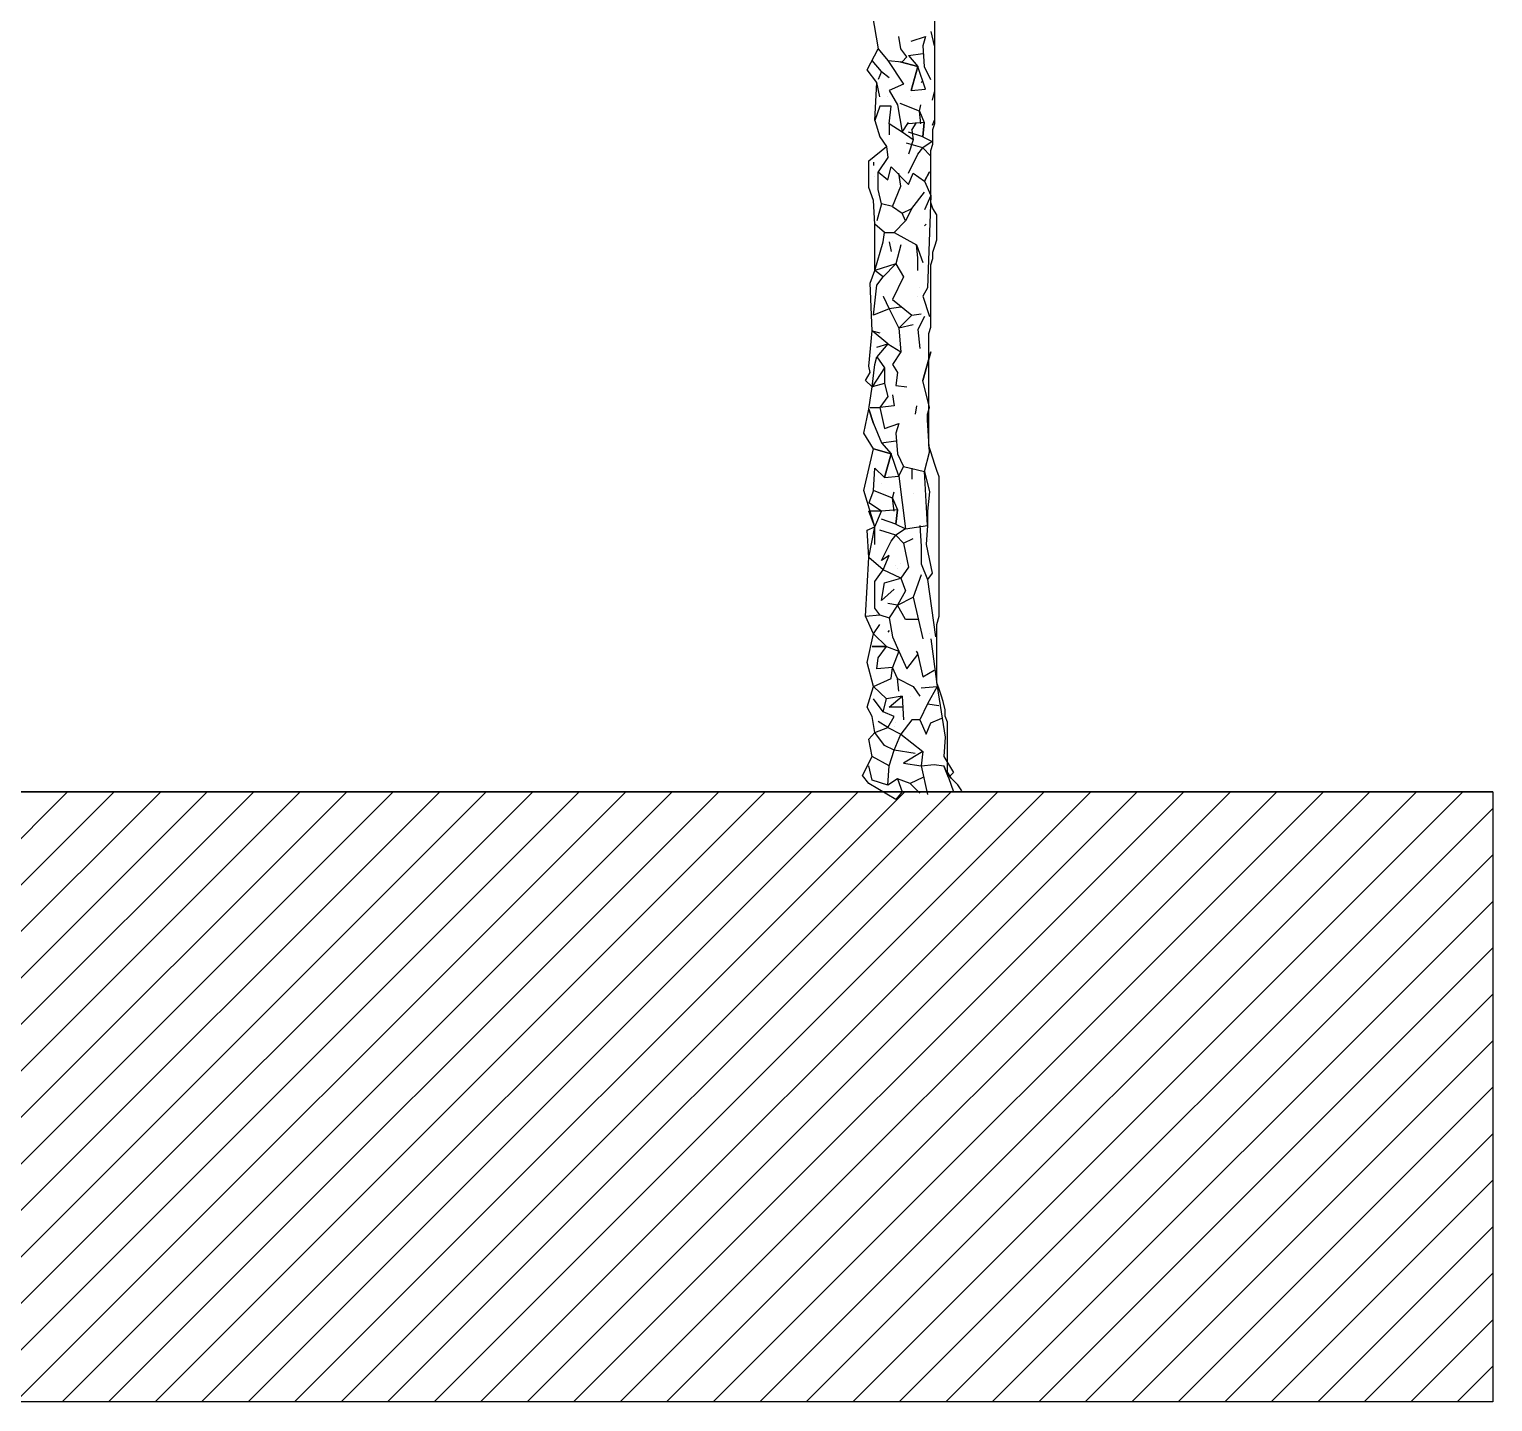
# Model space of a CAD drawing. Header units: inches. Extents: x -902 to 12417, y -2973 to 6117.
# Drawn here: x 1369 to 1925, y -2807 to -2285 of the extents above; entities that cross this region are included whole.
import ezdxf

# ---------------------------------------------------------------- set-up
doc = ezdxf.new("R2010")
doc.units = ezdxf.units.IN
doc.header["$MEASUREMENT"] = 0
doc.layers.add('pino marittimo', color=7, linetype='Continuous')

# ---------------------------------------------------------------- blocks, each defined once
blk = doc.blocks.new('alberello')
at = {"layer": 'pino marittimo'}
for p, q in [((152.8933, -4.479), (152.9169, -4.6116)), ((153.1168, -4.5462), (153.1296, -4.6007)), ((152.8751, -4.6916), (152.9169, -4.6116)), ((152.9169, -4.6116), (152.9533, -4.6553)), ((153.0023, -4.6116), (152.9951, -4.5644)), ((153.026, -4.6425), (153.0023, -4.6116)), ((153.0423, -4.5826), (153.0968, -4.5644)), ((153.0968, -4.5644), (153.0859, -4.6007)), ((153.0859, -4.6007), (153.0914, -4.6789)), ((152.9296, -4.6971), (152.8933, -4.6553)), ((152.9533, -4.6553), (153.0078, -4.6607)), ((152.9533, -4.6553), (153.0132, -4.7461)), ((153.0678, -4.6789), (153.0005, -4.6607)), ((153.0005, -4.6607), (153.0678, -4.6789)), ((153.0078, -4.6607), (153.026, -4.6425)), ((153.0314, -4.6371), (153.0859, -4.6298)), ((153.0314, -4.6371), (153.0678, -4.6789)), ((152.9115, -4.7389), (152.8751, -4.6916)), ((152.9296, -4.6971), (152.9169, -4.728)), ((152.9296, -4.6971), (152.9296, -4.6971)), ((152.9296, -4.6971), (152.9587, -4.7207)), ((153.0423, -4.7698), (153.0678, -4.6789)), ((153.0678, -4.6789), (153.0423, -4.7698)), ((153.0968, -4.7643), (153.0678, -4.6789)), ((153.0914, -4.6789), (153.115, -4.728)), ((152.9042, -4.8843), (152.9115, -4.7389)), ((152.9224, -4.7934), (152.9115, -4.7389)), ((153.0132, -4.7461), (152.9587, -4.7698)), ((152.9587, -4.7698), (152.9896, -4.8243)), ((153.0423, -4.7698), (153.0968, -4.7643)), ((153.0859, -4.7334), (153.0805, -4.7389)), ((153.1296, -4.7752), (153.1223, -4.8061)), ((152.9224, -4.8297), (152.9042, -4.8843)), ((152.966, -4.8297), (152.9224, -4.8297)), ((152.9533, -4.7934), (152.9533, -4.7934)), ((152.9587, -4.897), (152.966, -4.8297)), ((152.9896, -4.8243), (153.0078, -4.9279)), ((153.0732, -4.8479), (153.0005, -4.8188)), ((153.0387, -4.7934), (153.0387, -4.7934)), ((153.0732, -4.8479), (153.0787, -4.8243)), ((152.9042, -4.8843), (152.9224, -4.946)), ((153.0078, -4.9279), (153.0314, -4.8915)), ((153.0914, -4.8915), (153.0314, -4.897)), ((153.0441, -4.9206), (153.0623, -4.8915)), ((153.0787, -4.897), (153.0732, -4.8479)), ((153.0732, -4.8479), (153.0914, -4.8915)), ((153.0859, -4.946), (153.0914, -4.8915)), ((153.0914, -4.8915), (153.0859, -4.946)), ((153.1296, -4.8843), (153.1223, -4.9024)), ((152.9224, -4.946), (152.9478, -4.9824)), ((153.0078, -4.9279), (152.9587, -4.897)), ((152.9587, -4.897), (152.9587, -4.9388)), ((153.0496, -4.9569), (153.0078, -4.9279)), ((153.0859, -4.946), (153.0314, -4.9279)), ((153.0441, -4.9206), (153.0496, -4.9569)), ((153.0859, -4.946), (153.1223, -4.9642)), ((152.8806, -5.0369), (152.9478, -4.9824)), ((152.9478, -4.9824), (152.9533, -5.0242)), ((153.0859, -4.9878), (153.0241, -4.9697)), ((153.0496, -4.9569), (153.0314, -5.0115)), ((153.0678, -5.0115), (153.0859, -4.9878)), ((153.1223, -4.9642), (153.0859, -4.9878)), ((153.0859, -4.9878), (153.115, -5.0187)), ((152.8806, -5.1387), (152.8806, -5.0369)), ((152.8987, -5.0424), (152.8987, -5.0551)), ((152.9533, -5.0242), (152.9169, -5.0787)), ((152.9533, -5.1096), (152.966, -5.0605)), ((152.966, -5.0605), (153.0314, -5.1278)), ((153.0314, -5.0842), (153.0678, -5.0115)), ((152.9042, -5.0969), (152.9042, -5.0969)), ((152.9169, -5.0787), (152.9533, -5.1096)), ((152.9169, -5.146), (152.9169, -5.0787)), ((153.0023, -5.1332), (152.9951, -5.0842)), ((153.0314, -5.1278), (153.0496, -5.0842)), ((153.0496, -5.0842), (153.0932, -5.1151)), ((153.0932, -5.1151), (153.1114, -5.0787)), ((153.1114, -5.0787), (153.0932, -5.1151)), ((153.0932, -5.1151), (153.1168, -5.1696)), ((152.8987, -5.1878), (152.8806, -5.1387)), ((152.9296, -5.2005), (152.9169, -5.146)), ((152.9714, -5.2114), (153.0023, -5.1332)), ((153.0441, -5.2187), (153.0932, -5.1569)), ((153.1168, -5.1696), (153.0932, -5.2241)), ((153.1168, -5.1696), (153.1041, -5.5204)), ((152.9042, -5.2786), (152.8987, -5.1878)), ((152.9296, -5.2005), (152.9115, -5.2659)), ((152.9714, -5.2114), (152.9296, -5.2005)), ((152.9714, -5.2114), (153.0078, -5.2368)), ((153.0078, -5.2368), (153.0441, -5.2187)), ((153.0441, -5.2187), (153.0205, -5.2659)), ((152.9042, -5.4549), (152.9042, -5.2786)), ((152.9405, -5.3095), (152.9042, -5.2786)), ((153.0205, -5.2659), (152.9769, -5.3095)), ((153.0205, -5.2659), (153.0078, -5.2368)), ((153.0987, -5.2786), (153.0932, -5.2841)), ((152.9351, -5.3459), (152.9405, -5.3095)), ((152.9405, -5.3095), (152.9769, -5.3095)), ((152.9769, -5.3095), (153.0623, -5.3568)), ((152.9042, -5.4549), (152.9351, -5.3459)), ((152.9587, -5.3459), (152.966, -5.3822)), ((152.9714, -5.3459), (152.9714, -5.3459)), ((153.0023, -5.3568), (152.9842, -5.4295)), ((153.0678, -5.4059), (153.0623, -5.3568)), ((153.0623, -5.3568), (153.0859, -5.424)), ((152.9842, -5.4295), (152.9042, -5.4549)), ((152.9351, -5.4786), (152.9842, -5.4295)), ((152.9842, -5.4295), (153.0132, -5.4786)), ((153.0678, -5.4549), (153.0678, -5.4059)), ((152.886, -5.5022), (152.9042, -5.4549)), ((152.8933, -5.6839), (152.886, -5.5022)), ((152.9351, -5.4786), (152.9042, -5.4549)), ((152.9115, -5.5095), (152.9351, -5.4786)), ((153.0132, -5.4786), (152.9714, -5.564)), ((152.8987, -5.624), (152.9115, -5.5095)), ((152.9351, -5.5513), (152.9351, -5.5513)), ((152.9351, -5.5513), (152.9587, -5.6003)), ((153.0678, -5.5513), (153.0678, -5.5513)), ((153.075, -5.5204), (153.075, -5.5204)), ((153.1041, -5.5204), (153.0859, -5.5513)), ((153.0859, -5.5513), (153.1114, -5.6294)), ((152.9587, -5.6003), (152.8987, -5.624)), ((153.0023, -5.5931), (152.9587, -5.6003)), ((152.9587, -5.6003), (152.9951, -5.673)), ((152.9714, -5.564), (153.0441, -5.624)), ((153.0441, -5.624), (152.9951, -5.673)), ((153.0496, -5.6603), (152.9951, -5.673)), ((152.9951, -5.673), (153.0023, -5.7639)), ((153.0441, -5.624), (153.0805, -5.6185)), ((153.0932, -5.6294), (153.0678, -5.6785)), ((152.8806, -5.8184), (152.8933, -5.6839)), ((152.9533, -5.733), (152.8933, -5.6839)), ((152.8933, -5.6839), (152.9224, -5.6912)), ((153.0678, -5.6785), (153.075, -5.7512)), ((152.9042, -5.8111), (152.9115, -5.7821)), ((152.9115, -5.7457), (152.9533, -5.733)), ((152.9533, -5.733), (152.9115, -5.7821)), ((152.9115, -5.7821), (152.9405, -5.8239)), ((152.9533, -5.733), (153.0023, -5.7639)), ((153.0023, -5.7639), (152.9714, -5.8111)), ((153.0859, -5.8729), (153.1168, -5.7639)), ((153.1168, -5.7639), (153.0859, -5.8729)), ((152.886, -5.842), (152.8806, -5.8184)), ((152.8933, -5.8966), (152.9042, -5.8111)), ((152.9405, -5.8239), (152.8933, -5.8966)), ((152.9405, -5.8239), (152.9405, -5.8838)), ((152.9714, -5.8111), (152.9896, -5.842)), ((152.8678, -5.8729), (152.886, -5.842)), ((152.8933, -5.8966), (152.8678, -5.8729)), ((152.9405, -5.8838), (152.8933, -5.8966)), ((152.9405, -5.8838), (152.9533, -5.9329)), ((152.9896, -5.842), (152.9842, -5.8911)), ((152.9842, -5.8911), (153.026, -5.8966)), ((153.1114, -5.9747), (153.0859, -5.8729)), ((152.8806, -5.982), (152.8933, -5.8966)), ((152.9533, -5.9329), (152.9224, -5.9747)), ((152.9714, -5.9275), (152.9769, -5.9693)), ((152.8624, -6.0729), (152.8806, -5.982)), ((152.8987, -6.0365), (152.8806, -5.982)), ((152.8806, -5.982), (152.8987, -6.0365)), ((152.886, -5.9747), (152.9224, -5.9747)), ((152.9769, -5.9693), (152.9224, -5.9747)), ((152.9224, -5.9747), (152.9405, -6.0547)), ((153.0623, -5.9693), (153.0569, -6.0002)), ((153.1041, -6.0002), (153.1114, -5.9747)), ((153.1041, -6.0238), (153.1041, -6.0002)), ((152.8987, -6.0365), (152.9296, -6.1092)), ((152.9405, -6.0547), (152.9951, -6.0365)), ((152.9951, -6.0365), (152.9842, -6.0729)), ((153.1114, -6.1456), (153.1041, -6.0238)), ((152.8987, -6.1328), (152.8624, -6.0729)), ((152.9296, -6.1092), (152.9842, -6.1019)), ((152.9296, -6.1092), (152.966, -6.151)), ((152.9842, -6.0729), (152.9896, -6.151)), ((152.8624, -6.291), (152.8987, -6.1328)), ((152.966, -6.151), (152.8987, -6.1328)), ((152.8987, -6.1328), (152.966, -6.151)), ((152.9405, -6.2419), (152.966, -6.151)), ((152.966, -6.151), (152.9405, -6.2419)), ((152.9951, -6.2364), (152.966, -6.151)), ((152.9896, -6.151), (153.0132, -6.2001)), ((153.0932, -6.2183), (153.1114, -6.1456)), ((152.8987, -6.291), (152.9042, -6.2055)), ((152.9042, -6.2055), (152.9405, -6.2419)), ((152.9951, -6.2364), (153.0132, -6.2001)), ((153.0132, -6.2001), (153.0932, -6.2183)), ((153.0441, -6.2055), (153.0441, -6.2473)), ((153.0932, -6.2183), (153.1114, -6.2964)), ((153.1041, -6.4236), (153.0932, -6.2183)), ((152.9296, -6.2655), (152.9296, -6.2655)), ((152.9405, -6.2419), (152.9951, -6.2364)), ((152.9951, -6.2364), (153.0205, -6.4363)), ((152.9042, -6.4291), (152.8624, -6.291)), ((152.8987, -6.291), (152.8806, -6.3382)), ((152.9296, -6.3691), (152.8806, -6.3382)), ((152.9714, -6.32), (152.8987, -6.291)), ((152.8987, -6.291), (152.8987, -6.291)), ((152.9714, -6.32), (152.9769, -6.2964)), ((152.9769, -6.3691), (152.9714, -6.32)), ((152.9714, -6.32), (152.9896, -6.3637)), ((153.0496, -6.3019), (153.0496, -6.3019)), ((153.1114, -6.2964), (153.1041, -6.3691)), ((152.9296, -6.3691), (152.8806, -6.3691)), ((152.9042, -6.4291), (152.8806, -6.3691)), ((152.9042, -6.4291), (152.9296, -6.3691)), ((152.9896, -6.3637), (152.9296, -6.3691)), ((152.9842, -6.4182), (152.9896, -6.3637)), ((152.9896, -6.3637), (152.9842, -6.4182)), ((153.1041, -6.3691), (153.1041, -6.4236)), ((152.8751, -6.4418), (152.9042, -6.4291)), ((152.8806, -6.5454), (152.8751, -6.4418)), ((152.8806, -6.5454), (152.9042, -6.4291)), ((152.9042, -6.4963), (152.9042, -6.4291)), ((152.9842, -6.46), (152.9224, -6.4418)), ((152.9842, -6.4182), (152.9296, -6.4)), ((152.9842, -6.4182), (153.0205, -6.4363)), ((153.0205, -6.4363), (152.9842, -6.46)), ((153.0205, -6.4363), (153.1041, -6.4236)), ((153.075, -6.4236), (153.0805, -6.5018)), ((153.1041, -6.4236), (153.0987, -6.4963)), ((152.9296, -6.5563), (152.966, -6.4836)), ((152.966, -6.4836), (152.9842, -6.46)), ((152.9842, -6.46), (153.0132, -6.4909)), ((153.0132, -6.4909), (153.0496, -6.4727)), ((153.0132, -6.4909), (153.0205, -6.5272)), ((153.0132, -6.4909), (153.0205, -6.5272)), ((153.0805, -6.5018), (153.0805, -6.569)), ((153.0987, -6.4963), (153.1223, -6.6054)), ((153.1114, -6.4781), (153.1114, -6.4781)), ((152.8678, -6.7689), (152.8806, -6.5454)), ((152.9351, -6.5926), (152.8806, -6.5454)), ((152.9587, -6.5381), (152.9296, -6.5563)), ((152.9351, -6.5926), (152.9587, -6.5381)), ((153.0205, -6.5272), (153.0314, -6.5817)), ((152.9042, -6.6363), (152.9351, -6.5926)), ((153.0023, -6.6235), (152.9351, -6.5926)), ((152.9842, -6.5745), (152.9842, -6.5745)), ((152.9896, -6.5872), (152.9896, -6.5872)), ((153.0023, -6.569), (153.0023, -6.569)), ((153.0314, -6.5817), (153.0023, -6.6235)), ((153.0805, -6.6108), (153.0496, -6.6962)), ((153.0805, -6.569), (153.1041, -6.629)), ((153.1223, -6.6054), (153.1041, -6.629)), ((152.9042, -6.738), (152.9042, -6.6363)), ((152.9296, -6.709), (152.9405, -6.6417)), ((152.9296, -6.709), (152.9769, -6.6653)), ((152.9405, -6.6417), (153.0023, -6.6235)), ((153.0205, -6.6726), (152.9896, -6.7271)), ((153.0023, -6.6235), (153.0205, -6.6726)), ((153.1041, -6.629), (153.135, -6.8471)), ((152.9896, -6.7271), (152.9533, -6.7199)), ((152.9896, -6.7271), (152.9587, -6.7744)), ((152.9896, -6.7271), (153.0496, -6.6962)), ((153.0205, -6.7817), (152.9896, -6.7271)), ((153.0496, -6.6962), (153.0859, -6.8544)), ((152.8678, -6.7689), (152.9224, -6.7635)), ((152.8987, -6.8362), (152.8678, -6.7689)), ((152.9224, -6.7635), (152.9042, -6.738)), ((152.9224, -6.7635), (152.9587, -6.7744)), ((152.9587, -6.7744), (152.9714, -6.8471)), ((153.0678, -6.7817), (153.0205, -6.7817)), ((152.8751, -6.9452), (152.8987, -6.8362)), ((152.8987, -6.8362), (152.9224, -6.7998)), ((152.9478, -6.8834), (152.8987, -6.8362)), ((152.9587, -6.8235), (152.9533, -6.8289)), ((153.1114, -6.8362), (153.1114, -6.8362)), ((152.9478, -6.8834), (152.8933, -6.8834)), ((152.8933, -6.8834), (152.9478, -6.8834)), ((152.9169, -6.9271), (152.9478, -6.8834)), ((152.9478, -6.8834), (152.9951, -6.9016)), ((152.9714, -6.8471), (152.9951, -6.9016)), ((153.1168, -6.8544), (153.1405, -7.0361)), ((152.8987, -7.0361), (152.8751, -6.9452)), ((152.9115, -6.9689), (152.9169, -6.9271)), ((152.9951, -6.9016), (152.9714, -6.9634)), ((152.9769, -6.9507), (152.9769, -6.9507)), ((152.9951, -6.9016), (153.026, -6.9689)), ((153.026, -6.9689), (153.0678, -6.9143)), ((153.0678, -6.9089), (153.0623, -6.9016)), ((153.0678, -6.9143), (153.0678, -6.9089)), ((153.0678, -6.9143), (153.0859, -6.9998)), ((152.8987, -7.0361), (152.966, -7.0052)), ((152.9714, -6.9634), (152.9115, -6.9689)), ((152.966, -7.0052), (152.9714, -6.9634)), ((152.9896, -7.0052), (152.9714, -6.9634)), ((152.9896, -7.0052), (153.0496, -7.0361)), ((152.9951, -7.0543), (152.9896, -7.0052)), ((153.0859, -6.9998), (153.1296, -6.9743)), ((152.8751, -7.1143), (152.8987, -7.0361)), ((152.9478, -7.0834), (152.8987, -7.0361)), ((153.0496, -7.0361), (153.075, -7.0725)), ((153.0805, -7.0416), (153.1405, -7.0361)), ((153.0805, -7.0416), (153.1405, -7.0361)), ((153.0805, -7.0416), (153.0805, -7.0416)), ((153.1405, -7.0361), (153.1041, -7.1015)), ((153.1405, -7.0361), (153.1714, -7.2288)), ((152.8933, -7.1506), (152.8751, -7.1143)), ((152.9351, -7.1324), (152.8987, -7.0834)), ((152.9351, -7.1324), (152.9478, -7.0834)), ((153.0078, -7.0725), (152.9478, -7.0834)), ((152.9587, -7.1143), (153.0078, -7.0725)), ((153.0078, -7.1143), (152.9587, -7.1143)), ((153.0078, -7.0725), (153.0132, -7.1633)), ((153.0387, -7.0725), (153.0387, -7.0725)), ((153.1041, -7.1015), (153.075, -7.1633)), ((153.1041, -7.1015), (153.1477, -7.1088)), ((152.9042, -7.2106), (152.8933, -7.1506)), ((152.9533, -7.1924), (152.9169, -7.1688)), ((152.9769, -7.1506), (152.9351, -7.1324)), ((152.9533, -7.1924), (152.9769, -7.1506)), ((152.9842, -7.1742), (152.9842, -7.1742)), ((153.0441, -7.1633), (153.0023, -7.2178)), ((153.075, -7.1633), (153.0441, -7.1633)), ((153.075, -7.1633), (153.0987, -7.2178)), ((153.0987, -7.2178), (153.1168, -7.1742)), ((153.1168, -7.1742), (153.1586, -7.1561)), ((152.8806, -7.236), (152.9042, -7.2106)), ((152.9042, -7.2106), (152.9533, -7.1924)), ((152.9405, -7.2597), (152.9042, -7.2106)), ((152.9533, -7.1924), (153.0023, -7.2178)), ((152.9769, -7.187), (152.9769, -7.187)), ((152.9769, -7.2778), (153.0023, -7.2178)), ((153.0023, -7.2178), (153.0859, -7.2833)), ((153.1714, -7.2288), (153.1659, -7.3015)), ((152.8933, -7.3015), (152.8806, -7.236)), ((152.9769, -7.2778), (152.9405, -7.2597)), ((152.9587, -7.3378), (152.9769, -7.2778)), ((153.0569, -7.2905), (152.9769, -7.2778)), ((153.0859, -7.2833), (153.0132, -7.3269)), ((153.0859, -7.2833), (153.0805, -7.3378)), ((153.0859, -7.2833), (153.0805, -7.3378)), ((152.8569, -7.3742), (152.8933, -7.3015)), ((152.8933, -7.3923), (152.8806, -7.3378)), ((152.9587, -7.3378), (152.8933, -7.3015)), ((152.9533, -7.4105), (152.9587, -7.3378)), ((153.0132, -7.3269), (153.0805, -7.3378)), ((153.0805, -7.3378), (153.1296, -7.3323)), ((153.0805, -7.3378), (153.1041, -7.4468)), ((153.1296, -7.3323), (153.1659, -7.3378)), ((153.1659, -7.3015), (153.2023, -7.3632)), ((153.1659, -7.3378), (153.1841, -7.3814)), ((153.1841, -7.3814), (153.1659, -7.3378)), ((152.8806, -7.405), (152.8569, -7.3742)), ((152.9533, -7.4105), (152.8933, -7.3923)), ((152.9896, -7.3869), (152.9533, -7.4105)), ((153.0387, -7.405), (152.9896, -7.3869)), ((152.9896, -7.3869), (153.0078, -7.4359)), ((153.0859, -7.3814), (153.0387, -7.405)), ((153.2023, -7.3632), (153.1841, -7.3814)), ((153.1841, -7.3814), (153.2023, -7.4359)), ((152.9842, -7.465), (152.8806, -7.405)), ((153.0078, -7.4359), (152.9842, -7.465)), ((153.2023, -7.4359), (153.0078, -7.4359)), ((153.0387, -7.405), (153.075, -7.4414))]:
    blk.add_line(p, q, dxfattribs=at)
blk.add_lwpolyline([(153.2351, -7.433), (153.2193, -7.4092), (153.1955, -7.3855), (153.1797, -7.3618), (153.1797, -7.172), (153.1718, -7.1483), (153.1718, -7.1246), (153.1639, -7.093), (153.156, -7.0692), (153.1481, -7.0455), (153.1401, -7.0218), (153.1401, -6.8004), (153.1481, -6.7688), (153.1481, -6.239), (153.1401, -6.2153), (153.1322, -6.1916), (153.1243, -6.1679), (153.1164, -6.1441), (153.1085, -6.1204), (153.1085, -5.6934), (153.1164, -5.6697), (153.1164, -5.4325), (153.1243, -5.4088), (153.1243, -5.3851), (153.1322, -5.3613), (153.1401, -5.3376), (153.1401, -5.2427), (153.1243, -5.219), (153.1164, -5.1953), (153.1164, -4.9976), (153.1243, -4.9739), (153.1243, -4.9186), (153.1322, -4.8948), (153.129, -3.2198)], dxfattribs=at)

msp = doc.modelspace()

# ---------------------------------------------------------------- hatches: boundary and pattern name
at = {"ltscale": 0.5}
h = msp.add_hatch(dxfattribs=at)
h.set_pattern_fill('ANSI31', color=256, scale=100)
h.set_pattern_definition([(45, (-10407.072, -2450.387), (-8.838835, 8.838835), [])])
h.paths.add_polyline_path([(1924.77, -2806.91), (1924.77, -2574.97), (-414.72, -2574.97), (-414.72, -2806.91)])

# ---------------------------------------------------------------- linework, layer by layer
msp.add_line((1924.77, -2574.97), (-414.72, -2574.97))
at = {"ltscale": 12}
msp.add_lwpolyline([(-414.72, -2574.97), (1924.77, -2574.97), (1924.77, -2806.91), (-414.72, -2806.91)], close=True, dxfattribs=at)

# ---------------------------------------------------------------- block references
at = {"xscale": 100, "yscale": 100, "zscale": 100}
msp.add_blockref('alberello', (-13600.48, -1831.38), dxfattribs=at)

doc.saveas('drawing.dxf')
